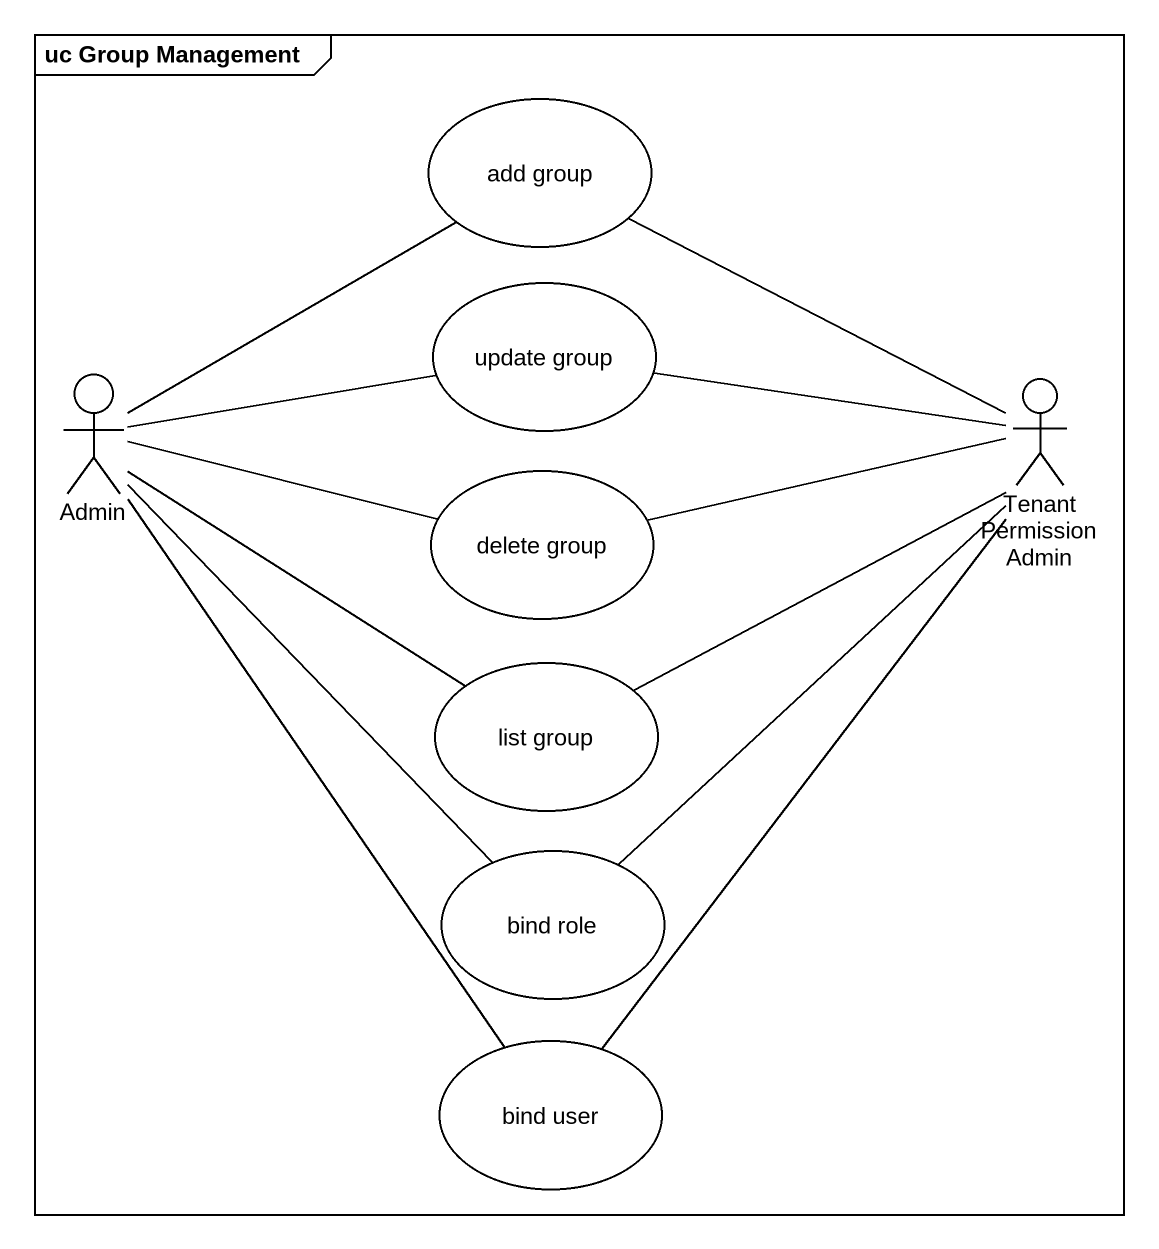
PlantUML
@startuml
mainframe uc Group Management
usecase "add group" as add_group
usecase "update group" as update_group
actor Admin
actor "Tenant Permission Admin" as Tenant_Permission_Admin
usecase "delete group" as delete_group
usecase "list group" as list_group
usecase "bind role" as bind_role
usecase "bind user" as bind_user
Admin -up- add_group
Admin -right- update_group
Admin -right- delete_group
Admin -right- list_group
Admin -- bind_role
Admin -- bind_user
Tenant_Permission_Admin -up- add_group
Tenant_Permission_Admin -left- update_group
Tenant_Permission_Admin -left- delete_group
Tenant_Permission_Admin -left- list_group
Tenant_Permission_Admin -- bind_role
Tenant_Permission_Admin -- bind_user
@enduml
